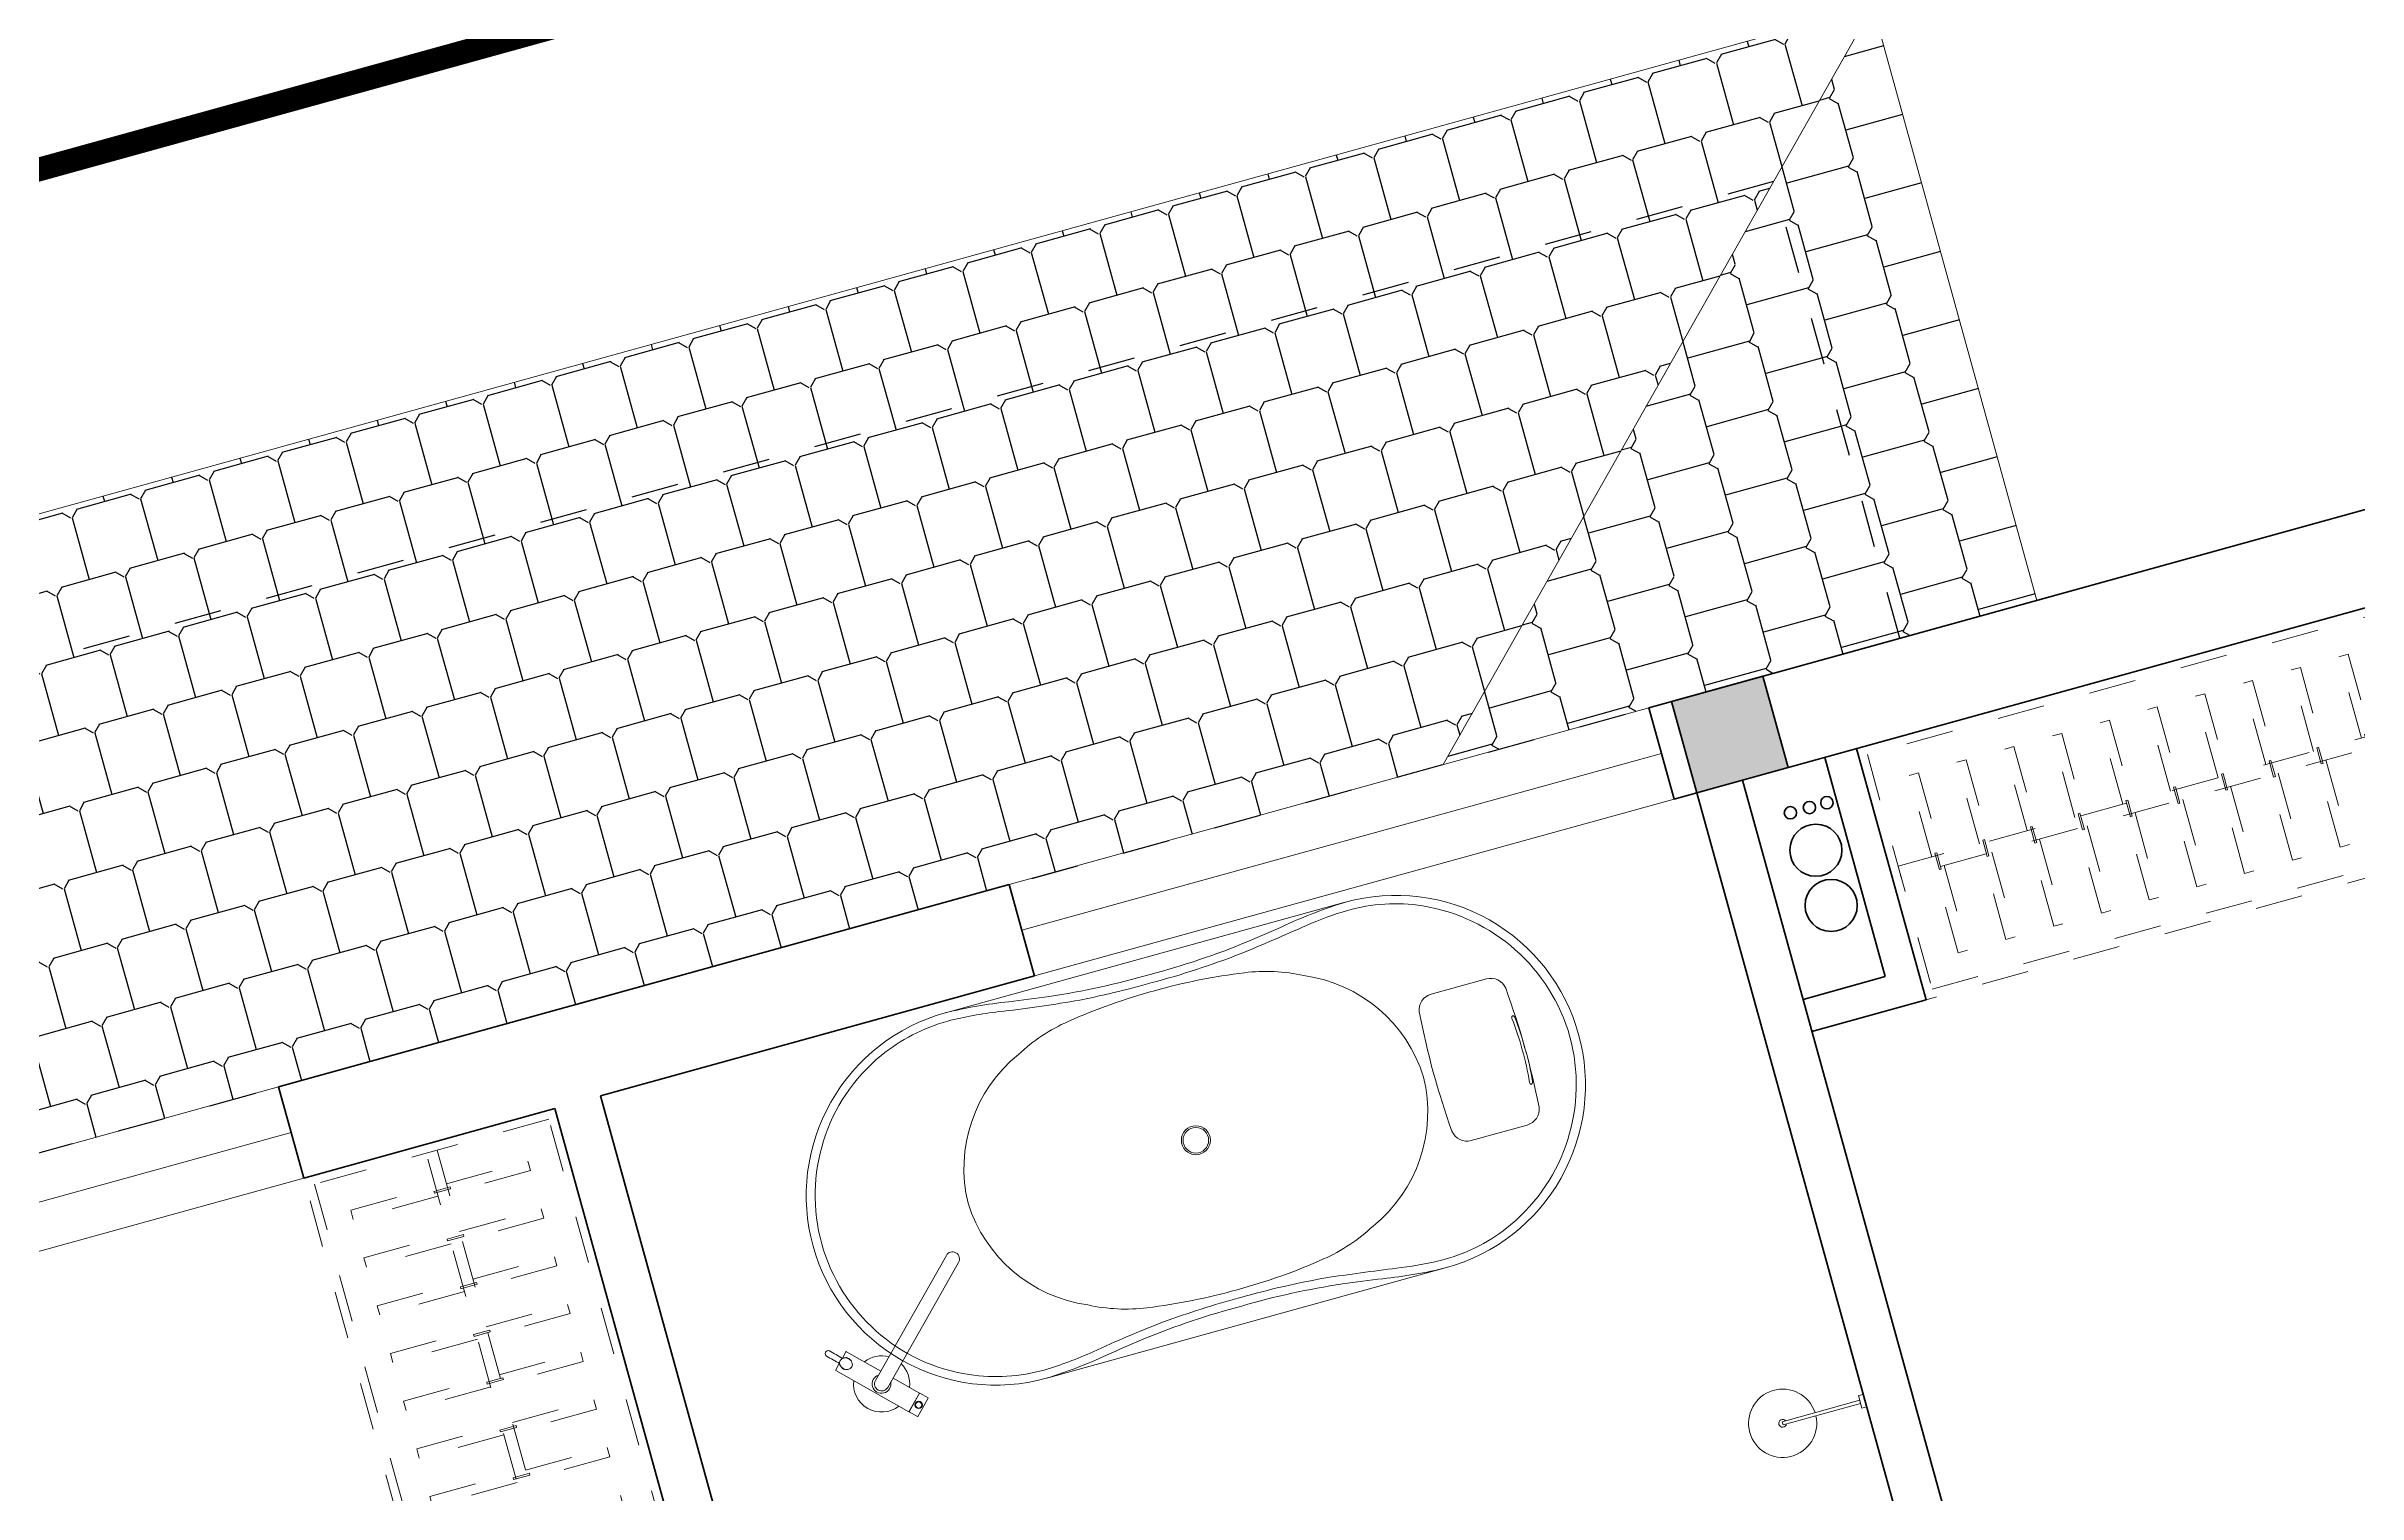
# Model space of a CAD drawing. Header units: metres. Extents: x 568332 to 569219, y 2065964 to 2066430.
# Drawn here: x 568554.31 to 568559.188, y 2066341.79 to 2066344.844 of the extents above; entities that cross this region are included whole.
import ezdxf

# ---------------------------------------------------------------- set-up
doc = ezdxf.new("R2010")
doc.units = ezdxf.units.M
for name, pattern in [('CENTER', [2, 1.25, -0.25, 0.25, -0.25]), ('HIDDEN', [0.375, 0.25, -0.125]), ('X-5M-G-MB PHONGNGU$0$HIDDEN2', [0.1875, 0.125, -0.0625])]:
    doc.linetypes.add(name, pattern=pattern)
doc.layers.get('0').update_dxf_attribs({"linetype": 'CONTINUOUS'})
doc.layers.get('DEFPOINTS').update_dxf_attribs({"linetype": 'CONTINUOUS'})
for name, color, linetype, lineweight in [('-CENTER', 143, 'CENTER', 13), ('-CONCRETE', 1, 'CONTINUOUS', 35), ('-DOOR', 137, 'CONTINUOUS', 9), ('-FURNITURE', 46, 'CONTINUOUS', 9), ('-LINE1', 7, 'CONTINUOUS', 18), ('-WALL', 4, 'CONTINUOUS', 35)]:
    doc.layers.add(name, color=color, linetype=linetype, lineweight=lineweight)
doc.layers.add('-RANH GIOI LO DAT', color=12, linetype='CONTINUOUS')
doc.layers.add('13. NET HATCH', color=252, linetype='CONTINUOUS')

# ---------------------------------------------------------------- blocks, each defined once
blk = doc.blocks.new('*U243')
at = {"linetype": 'X-5M-G-MB PHONGNGU$0$HIDDEN2'}
for points in [[(0, 600.0000000004657), (0, 0), (1770.284615649283, -6.119996167311137e-10), (1770.284615649283, 599.9999999998537)], [(1750.284615649283, 579.9996613717803), (1750.284615649283, 19.99966137178044), (20, 20.00000000046566), (20, 580.0000000004657)], [(1750.284615649283, 286.6991212948625), (1750.284615649283, 313.0991212947693), (20, 313.0991212953813), (19.99999859370291, 286.6991212952417)], [(113.7817614636733, 319.1750910408318), (109.4317788550979, 319.1750910408318), (109.4317788550979, 280.441767644881), (113.7817614636733, 280.441767644881)], [(227.7817614636733, 319.1750910407849), (223.4317788550979, 319.1750910407849), (223.4317788550979, 280.4417676448341), (227.7817614636733, 280.4417676448341)], [(341.7817614636733, 319.175091040738), (337.4317788550979, 319.175091040738), (337.4317788550979, 280.4417676447872), (341.7817614636733, 280.4417676447872)], [(455.7817614636733, 319.1750910406911), (451.4317788550979, 319.1750910406911), (451.4317788550979, 280.4417676447403), (455.7817614636733, 280.4417676447403)], [(569.7817614636733, 319.1750910406442), (565.431778855098, 319.1750910406442), (565.431778855098, 280.4417676446934), (569.7817614636733, 280.4417676446934)], [(683.7817614636732, 319.1750910405973), (679.4317788550978, 319.1750910405973), (679.4317788550978, 280.4417676446465), (683.7817614636732, 280.4417676446465)], [(797.7817614636732, 319.1750910405504), (793.4317788550978, 319.1750910405504), (793.4317788550978, 280.4417676445996), (797.7817614636732, 280.4417676445996)], [(911.7817614636732, 319.1750910405035), (907.4317788550978, 319.1750910405035), (907.4317788550978, 280.4417676445527), (911.7817614636732, 280.4417676445527)], [(1025.781761463673, 319.1750910404566), (1021.431778855098, 319.1750910404566), (1021.431778855098, 280.4417676445057), (1025.781761463673, 280.4417676445057)], [(1139.781761463673, 319.1750910404097), (1135.431778855098, 319.1750910404097), (1135.431778855098, 280.4417676444588), (1139.781761463673, 280.4417676444588)], [(1253.781761463673, 319.1750910403628), (1249.431778855098, 319.1750910403628), (1249.431778855098, 280.4417676444119), (1253.781761463673, 280.4417676444119)], [(1367.781761463673, 319.1750910403159), (1363.431778855098, 319.1750910403159), (1363.431778855098, 280.441767644365), (1367.781761463673, 280.441767644365)], [(1481.781761463673, 319.175091040269), (1477.431778855098, 319.175091040269), (1477.431778855098, 280.4417676443181), (1481.781761463673, 280.4417676443181)], [(1595.781761463673, 319.175091040222), (1591.431778855098, 319.175091040222), (1591.431778855098, 280.4417676442712), (1595.781761463673, 280.4417676442712)], [(1709.781761463673, 319.1750910401751), (1705.431778855098, 319.1750910401751), (1705.431778855098, 280.4417676442243), (1709.781761463673, 280.4417676442243)]]:
    blk.add_lwpolyline(points, close=True, dxfattribs=at)
for points in [[(122.2409142897814, 313.1103512093413), (122.2409142897814, 515.2497102723445), (100.1765458012815, 515.2497102723445), (100.1765458012815, 313.1103512093413)], [(236.2409142897814, 313.1103512092944), (236.2409142897814, 515.2497102722975), (214.1765458012815, 515.2497102722975), (214.1765458012815, 313.1103512092944)], [(350.2409142897814, 313.1103512092475), (350.2409142897814, 515.2497102722507), (328.1765458012815, 515.2497102722507), (328.1765458012815, 313.1103512092475)], [(464.2409142897813, 313.1103512092006), (464.2409142897813, 515.2497102722037), (442.1765458012814, 515.2497102722037), (442.1765458012814, 313.1103512092006)], [(578.2409142897814, 313.1103512091537), (578.2409142897814, 515.2497102721569), (556.1765458012815, 515.2497102721569), (556.1765458012815, 313.1103512091537)], [(692.2409142897812, 313.1103512091068), (692.2409142897812, 515.24971027211), (670.1765458012813, 515.24971027211), (670.1765458012813, 313.1103512091068)], [(806.2409142897812, 313.1103512090599), (806.2409142897812, 515.249710272063), (784.1765458012813, 515.249710272063), (784.1765458012813, 313.1103512090599)], [(920.2409142897812, 313.110351209013), (920.2409142897812, 515.2497102720162), (898.1765458012813, 515.2497102720162), (898.1765458012813, 313.110351209013)], [(1034.240914289781, 313.1103512089661), (1034.240914289781, 515.2497102719692), (1012.176545801281, 515.2497102719692), (1012.176545801281, 313.1103512089661)], [(1148.240914289781, 313.1103512089192), (1148.240914289781, 515.2497102719224), (1126.176545801281, 515.2497102719224), (1126.176545801281, 313.1103512089192)], [(1262.240914289781, 313.1103512088723), (1262.240914289781, 515.2497102718754), (1240.176545801281, 515.2497102718754), (1240.176545801281, 313.1103512088723)], [(1376.240914289781, 313.1103512088254), (1376.240914289781, 515.2497102718285), (1354.176545801281, 515.2497102718285), (1354.176545801281, 313.1103512088254)], [(1490.240914289781, 313.1103512087785), (1490.240914289781, 515.2497102717816), (1468.176545801281, 515.2497102717816), (1468.176545801281, 313.1103512087785)], [(1604.240914289781, 313.1103512087315), (1604.240914289781, 515.2497102717347), (1582.176545801281, 515.2497102717347), (1582.176545801281, 313.1103512087315)], [(1718.240914289781, 313.1103512086846), (1718.240914289781, 515.2497102716878), (1696.176545801281, 515.2497102716878), (1696.176545801281, 313.1103512086846)], [(100.1765458012815, 286.7103512094345), (100.1765458012815, 92.0852110228024), (122.2409142897814, 92.0852110228024), (122.2409142897814, 286.7103512094345)], [(214.1765458012815, 286.7103512093876), (214.1765458012815, 92.08521102275549), (236.2409142897814, 92.08521102275549), (236.2409142897814, 286.7103512093876)], [(328.1765458012815, 286.7103512093407), (328.1765458012815, 92.08521102270858), (350.2409142897814, 92.08521102270858), (350.2409142897814, 286.7103512093407)], [(442.1765458012814, 286.7103512092938), (442.1765458012814, 92.08521102266168), (464.2409142897813, 92.08521102266168), (464.2409142897813, 286.7103512092938)], [(556.1765458012815, 286.7103512092469), (556.1765458012815, 92.08521102261477), (578.2409142897814, 92.08521102261477), (578.2409142897814, 286.7103512092469)], [(670.1765458012813, 286.7103512092), (670.1765458012813, 92.08521102256786), (692.2409142897812, 92.08521102256786), (692.2409142897812, 286.7103512092)], [(784.1765458012813, 286.7103512091531), (784.1765458012813, 92.08521102252095), (806.2409142897812, 92.08521102252095), (806.2409142897812, 286.7103512091531)], [(898.1765458012813, 286.7103512091062), (898.1765458012813, 92.08521102247404), (920.2409142897812, 92.08521102247404), (920.2409142897812, 286.7103512091062)], [(1012.176545801281, 286.7103512090592), (1012.176545801281, 92.08521102242715), (1034.240914289781, 92.08521102242715), (1034.240914289781, 286.7103512090592)], [(1126.176545801281, 286.7103512090123), (1126.176545801281, 92.08521102238024), (1148.240914289781, 92.08521102238024), (1148.240914289781, 286.7103512090123)], [(1240.176545801281, 286.7103512089654), (1240.176545801281, 92.08521102233333), (1262.240914289781, 92.08521102233333), (1262.240914289781, 286.7103512089654)], [(1354.176545801281, 286.7103512089186), (1354.176545801281, 92.08521102228642), (1376.240914289781, 92.08521102228642), (1376.240914289781, 286.7103512089186)], [(1468.176545801281, 286.7103512088717), (1468.176545801281, 92.0852110222395), (1490.240914289781, 92.0852110222395), (1490.240914289781, 286.7103512088717)], [(1582.176545801281, 286.7103512088247), (1582.176545801281, 92.0852110221926), (1604.240914289781, 92.0852110221926), (1604.240914289781, 286.7103512088247)], [(1696.176545801281, 286.7103512087778), (1696.176545801281, 92.0852110221457), (1718.240914289781, 92.0852110221457), (1718.240914289781, 286.7103512087778)]]:
    blk.add_lwpolyline(points, dxfattribs=at)
blk = doc.blocks.new('A$C5C575821')
at = {"layer": '-CONCRETE'}
h = blk.add_hatch(color=256, dxfattribs=at)
h.dxf.hatch_style = 1
h.paths.add_polyline_path([(-0.00237559899687767, 200.0000000000146), (-0.00237559899687767, 1.455191522836685e-11), (199.9976244010031, 1.455191522836685e-11), (199.9976244010031, 200.0000000000146)])
blk.add_lwpolyline([(-0.00237559899687767, 1.455191522836685e-11), (199.9976244010031, 1.455191522836685e-11), (199.9976244010031, 200.0000000000146), (-0.00237559899687767, 200.0000000000146)], close=True, dxfattribs=at)
blk = doc.blocks.new('A$C4D045CFB')
at = {"layer": '13. NET HATCH'}
h = blk.add_hatch(dxfattribs=at)
h.set_pattern_fill('MAIGO-12', color=256, scale=300, angle=270)
h.set_pattern_definition([(270, (-1.653273178848927e-14, -90), (150, -75.00000000000003), [120, -30, 120, -30]), (0, (14.99999999999999, -75), (150, 74.99999999999996), [135, -165]), (315, (-1.102182119232618e-14, -60), (150.0000000028537, -75.0000000014269), [21.213203436, -403.0508652]), (45, (-1.653273178848927e-14, -90), (150.0000000028537, 75.00000000142683), [21.213203436, -403.0508652])])
h.paths.add_polyline_path([(-0.0008800443320069462, 6100.494044825784), (1299.999119955668, 4500.000660992693), (1299.999119955668, 1300.000660992693), (-0.0008800443320069462, 0.000660992693156004)])
h = blk.add_hatch(dxfattribs=at)
h.set_pattern_fill('MAIGO-12', color=256, scale=300)
h.set_pattern_definition([(0, (90, 0), (75, 150), [120, -30, 120, -30]), (90, (75, 15), (-74.99999999999999, 150), [135, -165]), (45, (60, 0), (75.00000000142687, 150.0000000028537), [21.213203436, -403.0508652]), (135, (90, 0), (-75.00000000142686, 150.0000000028537), [21.213203436, -403.0508652])])
h.paths.add_polyline_path([(1299.999119955668, 1300.000660992693), (1299.999119955668, 0.000660992693156004), (-0.0008800443320069462, 0.000660992693156004)])
at = {"layer": '-LINE1'}
for p, q in [((-0.0008800443320069462, 0.000660992693156004), (-0.0008800443320069462, 6100.494044825784)), ((-0.0008800443320069462, 0.000660992693156004), (1299.999119955668, 1300.000660992693)), ((1299.999119955668, 0.000660992693156004), (-0.0008800443320069462, 0.000660992693156004))]:
    blk.add_line(p, q, dxfattribs=at)
at = {"layer": 'DEFPOINTS', "linetype": 'HIDDEN', "ltscale": 5}
blk.add_lwpolyline([(1299.999119955668, 300.0006609926932), (299.999119955668, 300.0006609926932), (299.999119955668, 5800.494044825784), (1299.999119955668, 5800.494044825784)], close=True, dxfattribs=at)
blk = doc.blocks.new('shower')
for points in [[(180919.3447017173, -32316.45425928477), (180912.3337561736, -32316.45425928477), (180912.3337561736, -32146.62790954509), (180919.3447017173, -32146.62790954509)], [(180929.3839969719, -32326.62790954066), (180902.2944609144, -32326.62790954066), (180902.2944609144, -32316.45425928477), (180929.3839969719, -32316.45425928477)]]:
    blk.add_lwpolyline(points, close=True)
for radius, start, end in [(72, 272.7906698559544, 267.2093301440456), (8.346062492523743, 294.8355446212717, 245.1644553787283)]:
    blk.add_arc((180915.8392289462, -32146.62790954416), radius, start, end)
blk = doc.blocks.new('A$C52EE6B0C')
for p, q in [((-17.20769670707523, 15.73427220259327), (17.21740616677562, 15.73427220259327)), ((-17.20769664159161, -15.76179078378482), (17.25286010079435, -15.76177874789573))]:
    blk.add_line(p, q)
for radius in [1.2047244094, 1.0625984252]:
    blk.add_circle((0.004854760598391294, -0.01375929062487558), radius)
for centre, radius, start, end in [((-17.24314525874797, -0.01207868778146803), 15.74633857169191, 90.00004679933201, 180.0060212317107), ((-18.18116453613038, -21.56814891623799), 37.31420158923805, 80.32537186998005, 88.55949406869577), ((18.19087405753089, -21.56814891623799), 37.31420158923805, 91.44050593130423, 99.67462813001998), ((17.25285478011938, -0.01207868778146803), 15.74633857169191, 359.9939787682893, 89.999953200668), ((-17.21041953764507, 0.001682114729192108), 15.03342542002128, 114.0143397923319, 180.0588324882195), ((-17.25508472573711, 0.1019342582440004), 14.92367355756088, 89.89259614786677, 114.0143398310184), ((-17.85723445771146, -16.41196067107376), 31.44385665188106, 80.95530103647799, 88.85173392611411), ((3.492732717044419, 116.0118507486186), 102.6900642221361, 260.8064278436171, 264.356453546728), ((10.00461303815246, 158.7953360565007), 145.2428134353977, 261.321760178495, 262.6566174950622), ((-0.8758374273893423, 77.0744670072454), 62.80248494290996, 262.9722866301048, 270.8034968767962), ((-0.4392543211579323, 89.40770245710155), 75.83928513553873, 265.3361413481834, 270.3355216603239), ((0.8855469487607479, 77.0744670072454), 62.80248494290996, 269.1965031232039, 277.0277133698951), ((0.5786736126174219, 84.46415005414747), 70.89675459107134, 269.5362586194438, 275.7509718273354), ((-18.4352474148327, 226.8786012548953), 214.5500408366301, 276.9922117853802, 278.5967700074263), ((-9.994903516751947, 158.7953360565007), 145.2428134353977, 277.3433825049378, 278.678239821505), ((17.49661970126908, -11.01489087357186), 26.04177352760918, 90.57161639594337, 98.52623542419117), ((17.38028173809289, 0.6458196171442978), 14.38048270410287, 65.5240217261104, 90.57161639594337), ((17.03142645675689, -0.1205247127218172), 15.22249436628161, 0.4018525137937155, 65.5240217261104), ((-5.419667109847069, -2.205582012422383), 14.69270855791083, 98.51976196149644, 117.8512947361469), ((-0.2559751088847406, -36.67531980102649), 49.54707038386372, 89.69837733597764, 98.51976196149644), ((0.26568463028525, -36.67531980102649), 49.54707038386372, 81.48023803850357, 90.30162266402236), ((5.429376631247578, -2.205582012422383), 14.69270855791083, 62.14870526385309, 81.48023803850357), ((-7.450100970658241, -0.4025184732163325), 12.18724008712164, 113.3669392692271, 178.1720206420629), ((7.459810492087854, -0.4025184732163325), 12.18724008712164, 1.827979357937088, 66.63306073077288), ((28.29923964393674, 2.770475775178056), 0.2863587186237817, 160.8078893687392, 185.677575747249), ((1.032724158198107, 0.0596931052277796), 27.11457574387047, 359.8447870516113, 5.677575747249001), ((28.14528837171383, 2.82406351249665), 0.1233475539422422, 123.474108831765, 160.8078893687392), ((28.11764562025201, 2.865868186636362), 0.07323016681635565, 85.79124561711077, 123.474108831765), ((28.11499697584077, 2.829875804425683), 0.1093198730242431, 39.09426345110634, 85.79124561711077), ((27.9923979784362, 2.718469867249951), 0.2748749163090767, 4.941295606222266, 41.00239497281166), ((1.841417531803017, 0.05082119413418695), 26.56153366930607, 359.8606935406443, 5.815426488843808), ((-17.24314525874797, -0.01544044824549928), 15.74633857169191, 179.9939787682893, 269.999953200668), ((-17.21041951692314, -0.02920073014684021), 15.03342545060523, 179.9411309193374, 245.9856601689816), ((-7.450100970658241, 0.3749993371893652), 12.18724008712164, 181.8279793579371, 246.6330607307729), ((7.459810492087854, 0.3749993371893652), 12.18724008712164, 293.3669392692271, 358.1720206420629), ((17.25285478011938, -0.01544044824549928), 15.74633857169191, 270.000046799332, 0.006021231710728335), ((17.0314264257031, 0.09300610912032425), 15.22249441194929, 294.4759783475301, 359.5981396082714), ((1.032724158198107, -0.08721224125474691), 27.11457574387047, 354.322424252751, 0.1552129483886985), ((1.841417531803017, -0.07834033016115427), 26.56153366930607, 354.1845735111562, 0.1393064593556944), ((28.29923964393674, -2.797994911205024), 0.2863587186237817, 174.322424252751, 199.1921106312608), ((28.14528837171383, -2.851582648523618), 0.1233475539422422, 199.1921106312608, 236.525891168235), ((28.11764562025201, -2.89338732266333), 0.07323016681635565, 236.525891168235, 274.2087543828892), ((28.11499697584077, -2.85739494045265), 0.1093198730242431, 274.2087543828892, 320.9057365488936), ((27.9923979784362, -2.745989003276918), 0.2748749163090767, 318.9976050271883, 355.0587043937777), ((-5.419667109847069, 2.178062876395416), 14.69270855791083, 242.1487052638531, 261.4802380385036), ((5.429376631247578, 2.178062876395416), 14.69270855791083, 278.5197619614964, 297.8512947361469), ((-0.2559751088847406, 36.64780066499952), 49.54707038386372, 261.4802380385036, 270.3016226640223), ((0.26568463028525, 36.64780066499952), 49.54707038386372, 269.6983773359776, 278.5197619614964), ((-17.25508472573711, -0.1294528978760354), 14.92367355756088, 245.9856601689816, 270.1074038521332), ((-18.18116453613038, 21.54062978021102), 37.31420158923805, 271.4405059313042, 279.6746281300199), ((-17.85723445771146, 16.38444203144172), 31.44385665188106, 271.1482660738859, 279.044698963522), ((3.492732717044419, -116.0393693881924), 102.6900642221361, 95.64354645327202, 99.19357215638293), ((10.00461303815246, -158.8228551925276), 145.2428134353977, 97.3433825049378, 98.67823982150497), ((-0.8758374273893423, -77.10198614327237), 62.80248494290996, 89.19650312320385, 97.02771336989514), ((-0.4392543211579323, -89.43522109673359), 75.83928513553873, 89.66447833967614, 94.66385865181664), ((0.5786736126174219, -84.4916686937795), 70.89675459107134, 84.24902817266455, 90.4637413805562), ((0.8855469487607479, -77.10198614327237), 62.80248494290996, 82.97228663010486, 90.80349687679617), ((-18.4352474148327, -226.9061198945274), 214.5500408366301, 81.40322999257371, 83.00778821461982), ((-9.994903516751947, -158.8228551925276), 145.2428134353977, 81.32176017849503, 82.65661749506219), ((18.19087405753089, 21.54062978021102), 37.31420158923805, 260.32537186998, 268.5594940686958), ((17.49661970126908, 10.98737223393982), 26.04177352760918, 261.4737645758088, 269.4283836040566), ((17.38028173809289, -0.6733382567763329), 14.38048270410287, 269.4283836040566, 294.4759782738896)]:
    blk.add_arc(centre, radius, start, end)
at = {"layer": 'DEFPOINTS'}
for tag, p in [('MODELNUMBER', (0, 0)), ('TRADENAME', (0, -0.001666666648816317)), ('PRODUCT', (0, -0.003333333355840296)), ('MATERIAL', (0, -0.005000000004656613))]:
    blk.add_attdef(tag, p, '', height=0.001, dxfattribs=at)
blk = doc.blocks.new('A$C4D835AF5')
at = {"layer": '-FURNITURE', "ltscale": 8}
for p, q in [((-3.937007874133997, 0.3346456687140744), (-3.937007874133997, 0.8661417323164642)), ((-3.856363968050573, 0.3149606298829895), (-3.917322834720835, 0.3149606298829895)), ((3.14960629917914, 0.905511811026372), (-3.897637795307674, 0.905511811026372)), ((-3.549881889834069, 0.4615121080132667), (-3.549881889834069, 0.4918150943994988)), ((-3.339881889871322, 0.4918150943994988), (-3.339881889871322, 0.4615121080132667)), ((-0.5905511811724864, 0), (-0.5905511811724864, -12.08661417319672)), ((0.5905511810560711, 0), (0.5905511810560711, -12.08661417319672)), ((3.14960629917914, -0.9055118109972682), (3.14960629917914, 0.905511811026372)), ((3.169291338417679, 0.8956692913197912), (3.14960629917914, 0.8956692913197912)), ((3.169291338417679, -0.8956692912906874), (3.169291338417679, 0.8956692913197912)), ((3.188976377830841, 0.905511811026372), (3.976377952611074, 0.905511811026372)), ((3.996062992024235, -0.8858222072885837), (3.996062992024235, 0.8858183881966397)), ((-3.937007874133997, -0.8661417323164642), (-3.937007874133997, -0.3346456698782276)), ((-3.859123134170659, -0.3149606298829895), (-3.917322834720835, -0.3149606298829895)), ((-0.5905511811724864, -0.9055118109972682), (-3.897637795307674, -0.9055118109972682)), ((-3.702086295757908, -0.4482994973659515), (-3.703305563307367, -0.4183928251150064)), ((-3.626116961007938, -0.4552132484968752), (-3.624325704469811, -0.4472871391335502)), ((-3.592593900160864, -0.4693618138844613), (-3.593808271281887, -0.4553162374941166)), ((-3.516390349017456, -0.4728221969853621), (-3.515662283170968, -0.4687519224826247)), ((-3.483023508393671, -0.4913916403020266), (-3.485677747870795, -0.4713251190551091)), ((-3.406740271369927, -0.4913916403020266), (-3.404085924616084, -0.4713243082514964)), ((-3.373373430629726, -0.4728221969853621), (-3.374101741297636, -0.4687505542242434)), ((-3.297169879544526, -0.4693618138844613), (-3.295955249399412, -0.4553132418950554)), ((-3.263646818697453, -0.4552132484968752), (-3.265438825008459, -0.4472838216461241)), ((-3.187677483947482, -0.4482994973659515), (-3.186458005278837, -0.4183876432944089)), ((3.14960629917914, -0.9055118109972682), (0.5905511810560711, -0.9055118109972682)), ((3.169291338417679, -0.8956692912906874), (3.14960629917914, -0.8956692912906874)), ((3.188976377830841, -0.9055118109972682), (3.976377952611074, -0.9055118109972682))]:
    blk.add_line(p, q, dxfattribs=at)
for radius in [0.3110236219999999, 0.264425112]:
    blk.add_circle((3.582677165279165, 0), radius, dxfattribs=at)
for centre, radius, start, end in [((-5.820766091346741e-11, 0), 2.3622047244, 22.54031043733562, 157.4596895626644), ((-5.172746209602337, -0.009833991935011), 0.2398274364867001, 175.3988683949836, 267.683684738816), ((-5.162281866127159, 0.001097322150599211), 0.2496571373087167, 92.26055198415715, 178.0931381794738), ((-5.411562051915098, -2528.914153773454), 2529.164725280366, 89.9660810117202, 89.99457585702427), ((-3.897637795307674, 0.8661417323164642), 0.03937007869999999, 90, 180), ((-3.917322834720835, 0.334645669296151), 0.0196850394, 180, 270), ((-3.444696608930826, -0.1800324727082625), 0.6800319107999998, 90.0155575041171, 98.89806549202986), ((-3.445067178807221, -0.1800325420044828), 0.6800319804999999, 81.10193476241767, 89.98433540355451), ((-5.820766091346741e-11, 0), 0.7874015747999998, 318.5903779145428, 221.4096220854572), ((-5.820766091346741e-11, 0), 0.5905511810999999, 0, 180), ((3.188976377830841, 0.8858267717296258), 0.0196850394, 90, 180), ((3.976377952611074, 0.8858267717296258), 0.0196850394, 0, 90), ((-4.563514047302306, 275.4393603570643), 275.6895205756396, 269.8713704548476, 270.134413801293), ((-3.917322834720835, -0.334645669296151), 0.0196850394, 90, 180), ((-3.897637795307674, -0.8661417323164642), 0.03937007869999999, 180, 270), ((-3.69050836347742, -0.4472920451080427), 0.01162168131717254, 184.9730588167124, 258.0340652050838), ((-3.646140178490896, -0.2514027326542418), 0.2124717066311285, 257.2815863172942, 272.5837431166033), ((-3.637047897733282, -0.4523756541602779), 0.01129324217511807, 272.4656825237923, 345.4476281752974), ((-3.581550852512009, -0.4681202150823083), 0.01111262650185997, 186.4149760746678, 247.4426638316044), ((-3.544597993255593, -0.2922010583861265), 0.190689105969796, 257.5175194414243, 274.7853332085882), ((-3.528885980602354, -0.4692233995883726), 0.01300354377461912, 270.8627506118385, 343.9333648868276), ((-3.471052158158273, -0.4887641616223846), 0.01225629918881619, 192.3790292665462, 260.142289403178), ((-3.445049900154117, -0.295684714539675), 0.2070703525339242, 262.2005895473907, 277.9341143868692), ((-3.417906698421575, -0.4895470514893532), 0.01131775609399448, 277.3077516790804, 350.6199838641652), ((-3.361692738719285, -0.4698820120247547), 0.01204505090893129, 194.128595859641, 259.0416995531207), ((-3.342932183295488, -0.2742454641556833), 0.2085271705549764, 264.2062775251951, 279.0284077801071), ((-3.310024282021914, -0.4671465401770547), 0.01304389132053663, 269.1875638990808, 350.2219325995679), ((-3.252893783501349, -0.4524938771792222), 0.01109156189044463, 194.1921654394817, 261.8514003855582), ((-3.243402015476022, -0.2392133744724561), 0.2245328352159587, 267.1755962354845, 281.6727780298017), ((-3.20032295252895, -0.4465554517519195), 0.01276517026006314, 280.6032237323427, 352.1473828500294), ((-5.820766091346741e-11, 0), 2.3622047244, 202.5403104373356, 255.4906014981622), ((-5.820766091346741e-11, 0), 2.3622047244, 284.5092583305358, 337.4596895626644), ((3.188976377830841, -0.8858267716132104), 0.0196850394, 180, 270), ((3.976377952611074, -0.8858267716132104), 0.0196850394, 270, 0), ((-5.820766091346741e-11, -12.08661417319672), 0.5905511810999999, 180, 0)]:
    blk.add_arc(centre, radius, start, end, dxfattribs=at)
blk.add_ellipse((-3.444881830888335, -0.001299991592532024), major_axis=(0.5549964930499999, 1.979270000163069e-05), ratio=0.8491940411667758, dxfattribs=at)
for tag, p in [('TRADENAME', (-0.004336408572271466, 0.006709126027999446)), ('MODELNUMBER', (-0.004336408572271466, 0.008375792705919594)), ('PRODUCT', (-0.004336408572271466, 0.005042459379183128)), ('MATERIAL', (-0.004336408572271466, 0.003375792701262981))]:
    blk.add_attdef(tag, p, '', height=0.0009999999999999998, dxfattribs=at)
blk = doc.blocks.new('A$C513779E1')
at = {"layer": '-FURNITURE', "ltscale": 5}
for p, q in [((-155.6625374760479, -560.0783866103739), (-155.7294287066907, -682.401587806642)), ((164.3432983346283, -560.8332392722368), (164.2771489713341, -681.6467351429164))]:
    blk.add_line(p, q, dxfattribs=at)
for centre, radius, start, end in [((-121.4878484364599, -559.7927261032164), 34.19417278572232, 97.79750243116446, 180.4786434526798), ((-0.6689657662063837, -2204.394539417699), 1683.161974464355, 85.38531070575098, 94.27462811813768), ((130.1318487897515, -560.5699191978201), 34.19417278572232, 359.5587913522712, 82.23993242050727), ((-121.5204483158886, -682.7208517771214), 34.19417278572232, 179.4650466896637, 262.1461876813734), ((130.1000457536429, -681.8764492999762), 34.19417278572232, 277.7037576779385, 0.3848987823128964), ((-1.108293259516358, 961.925919180736), 1683.174451148718, 265.7381508572186, 274.6274353095529)]:
    blk.add_arc(centre, radius, start, end, dxfattribs=at)
at = {"layer": '-FURNITURE', "ltscale": 8}
ref = blk.add_blockref('A$C4D835AF5', (-319.1728307064623, 776.0634860619903), dxfattribs=dict(at, xscale=-25.08682081009749, yscale=25.08682081009749, zscale=25.08682081009749, rotation=45))
ref.add_attrib('MODELNUMBER', 'K-T97328-4', (-319.2622246555984, 776.3067276431248), dxfattribs={"layer": 'DEFPOINTS', "height": 0.02508682081009749, "rotation": 224.9999999436282})
ref.add_attrib('TRADENAME', 'PURIST', (-319.232659548521, 776.2771625341848), dxfattribs={"layer": 'DEFPOINTS', "height": 0.02508682081009749, "rotation": 224.9999999436282})
ref.add_attrib('PRODUCT', 'BATH FILLER', (-319.2030944600701, 776.2475974475965), dxfattribs={"layer": 'DEFPOINTS', "height": 0.02508682081009749, "rotation": 224.9999999436282})
ref.add_attrib('MATERIAL', 'PREMIUM MATERIALS', (-319.1735293529928, 776.2180323405191), dxfattribs={"layer": 'DEFPOINTS', "height": 0.02508682081009749, "rotation": 224.9999999436282})
at = {"layer": '-FURNITURE', "xscale": 25.39829667096628, "yscale": 25.39829667096628, "zscale": 25.39829667096628, "rotation": 270}
blk.add_blockref('A$C52EE6B0C', (0, 0), dxfattribs=at).add_auto_attribs({'MODELNUMBER': 'K-1800', 'TRADENAME': 'ABRAZO', 'PRODUCT': 'BATH', 'MATERIAL': 'LITHOCAST'})
blk = doc.blocks.new('*U233')
at = {"linetype": 'X-5M-G-MB PHONGNGU$0$HIDDEN2'}
for points in [[(0, 600.0000000004657), (0, 0), (1254.545454447709, -3.99789616801902e-10), (1254.545454447709, 600.0000000000658)], [(1234.545454447709, 579.9996613719925), (1234.545454447709, 19.99966137199266), (20, 20.00000000046566), (20, 580.0000000004657)], [(1234.545454447709, 286.6991212950747), (1234.545454447709, 313.0991212949815), (20, 313.0991212953813), (19.99999859370291, 286.6991212952417)], [(113.7817614636733, 319.1750910408318), (109.4317788550979, 319.1750910408318), (109.4317788550979, 280.441767644881), (113.7817614636733, 280.441767644881)], [(227.7817614636733, 319.1750910407849), (223.4317788550979, 319.1750910407849), (223.4317788550979, 280.4417676448341), (227.7817614636733, 280.4417676448341)], [(341.7817614636733, 319.175091040738), (337.4317788550979, 319.175091040738), (337.4317788550979, 280.4417676447872), (341.7817614636733, 280.4417676447872)], [(455.7817614636733, 319.1750910406911), (451.4317788550979, 319.1750910406911), (451.4317788550979, 280.4417676447403), (455.7817614636733, 280.4417676447403)], [(569.7817614636733, 319.1750910406442), (565.431778855098, 319.1750910406442), (565.431778855098, 280.4417676446934), (569.7817614636733, 280.4417676446934)], [(683.7817614636733, 319.1750910405973), (679.431778855098, 319.1750910405973), (679.431778855098, 280.4417676446465), (683.7817614636733, 280.4417676446465)], [(797.7817614636733, 319.1750910405504), (793.431778855098, 319.1750910405504), (793.431778855098, 280.4417676445996), (797.7817614636733, 280.4417676445996)], [(911.7817614636733, 319.1750910405035), (907.431778855098, 319.1750910405035), (907.431778855098, 280.4417676445527), (911.7817614636733, 280.4417676445527)], [(1025.781761463673, 319.1750910404566), (1021.431778855098, 319.1750910404566), (1021.431778855098, 280.4417676445057), (1025.781761463673, 280.4417676445057)], [(1139.781761463673, 319.1750910404097), (1135.431778855098, 319.1750910404097), (1135.431778855098, 280.4417676444588), (1139.781761463673, 280.4417676444588)]]:
    blk.add_lwpolyline(points, close=True, dxfattribs=at)
for points in [[(122.2409142897814, 313.1103512093413), (122.2409142897814, 515.2497102723445), (100.1765458012815, 515.2497102723445), (100.1765458012815, 313.1103512093413)], [(236.2409142897814, 313.1103512092944), (236.2409142897814, 515.2497102722975), (214.1765458012815, 515.2497102722975), (214.1765458012815, 313.1103512092944)], [(350.2409142897814, 313.1103512092475), (350.2409142897814, 515.2497102722507), (328.1765458012815, 515.2497102722507), (328.1765458012815, 313.1103512092475)], [(464.2409142897814, 313.1103512092006), (464.2409142897814, 515.2497102722037), (442.1765458012815, 515.2497102722037), (442.1765458012815, 313.1103512092006)], [(578.2409142897814, 313.1103512091537), (578.2409142897814, 515.2497102721569), (556.1765458012815, 515.2497102721569), (556.1765458012815, 313.1103512091537)], [(692.2409142897814, 313.1103512091068), (692.2409142897814, 515.24971027211), (670.1765458012815, 515.24971027211), (670.1765458012815, 313.1103512091068)], [(806.2409142897814, 313.1103512090599), (806.2409142897814, 515.249710272063), (784.1765458012815, 515.249710272063), (784.1765458012815, 313.1103512090599)], [(920.2409142897814, 313.110351209013), (920.2409142897814, 515.2497102720162), (898.1765458012815, 515.2497102720162), (898.1765458012815, 313.110351209013)], [(1034.240914289781, 313.1103512089661), (1034.240914289781, 515.2497102719692), (1012.176545801281, 515.2497102719692), (1012.176545801281, 313.1103512089661)], [(1148.240914289781, 313.1103512089192), (1148.240914289781, 515.2497102719224), (1126.176545801281, 515.2497102719224), (1126.176545801281, 313.1103512089192)], [(100.1765458012815, 286.7103512094345), (100.1765458012815, 92.0852110228024), (122.2409142897814, 92.0852110228024), (122.2409142897814, 286.7103512094345)], [(214.1765458012815, 286.7103512093876), (214.1765458012815, 92.08521102275549), (236.2409142897814, 92.08521102275549), (236.2409142897814, 286.7103512093876)], [(328.1765458012815, 286.7103512093407), (328.1765458012815, 92.08521102270858), (350.2409142897814, 92.08521102270858), (350.2409142897814, 286.7103512093407)], [(442.1765458012815, 286.7103512092938), (442.1765458012815, 92.08521102266168), (464.2409142897814, 92.08521102266168), (464.2409142897814, 286.7103512092938)], [(556.1765458012815, 286.7103512092469), (556.1765458012815, 92.08521102261477), (578.2409142897814, 92.08521102261477), (578.2409142897814, 286.7103512092469)], [(670.1765458012815, 286.7103512092), (670.1765458012815, 92.08521102256786), (692.2409142897814, 92.08521102256786), (692.2409142897814, 286.7103512092)], [(784.1765458012815, 286.7103512091531), (784.1765458012815, 92.08521102252095), (806.2409142897814, 92.08521102252095), (806.2409142897814, 286.7103512091531)], [(898.1765458012815, 286.7103512091062), (898.1765458012815, 92.08521102247404), (920.2409142897814, 92.08521102247404), (920.2409142897814, 286.7103512091062)], [(1012.176545801281, 286.7103512090592), (1012.176545801281, 92.08521102242715), (1034.240914289781, 92.08521102242715), (1034.240914289781, 286.7103512090592)], [(1126.176545801281, 286.7103512090123), (1126.176545801281, 92.08521102238024), (1148.240914289781, 92.08521102238024), (1148.240914289781, 286.7103512090123)]]:
    blk.add_lwpolyline(points, dxfattribs=at)
blk = doc.blocks.new('M29-T3')
at = {"layer": '-CONCRETE'}
for centre, radius in [((201679.8785133937, -830326.5641736281, 5.66516857499076e-09), 55), ((201800.720963599, -830326.5641736281, 5.66516857499076e-09), 55), ((201891.2177716967, -830295.7374156541, 5.66516857499076e-09), 13), ((201891.2177716967, -830337.4868336702, 5.66516857499076e-09), 13), ((201891.2177716967, -830375.7568206198, 5.66516857499076e-09), 13)]:
    blk.add_circle(centre, radius, dxfattribs=at)
at = {"layer": '-DOOR'}
for p, q in [((201984.5213416432, -828666.8941196351), (201984.5213416432, -830066.8941196351)), ((202184.5213416432, -828666.8941196351), (202184.5213416432, -830066.8941196351))]:
    blk.add_line(p, q, dxfattribs=at)
blk.add_lwpolyline([(202184.5213415963, -825666.7030488453), (201984.5213416107, -825666.7030488453), (201984.5213416107, -827066.7030488453), (202184.5213415963, -827066.7030488453)], close=True, dxfattribs=at)
for points in [[(202084.5213416035, -825666.7030488453), (202084.521341265, -827066.7030488453)], [(202084.4136411124, -828666.8941196351), (202084.4136411123, -830066.8941196351)]]:
    blk.add_lwpolyline(points, dxfattribs=at)
at = {"layer": '-RANH GIOI LO DAT', "linetype": 'HIDDEN', "ltscale": 10, "const_width": 50}
blk.add_lwpolyline([(195184.5213404885, -837692.8944693478), (204184.5213415355, -836996.3915769118), (204184.521341536, -816411.729508885), (195184.5213414673, -816411.7295088954)], close=True, dxfattribs=at)
at = {"layer": '-WALL', "linetype": 'Continuous', "ltscale": 10}
for p, q in [((201984.5213416107, -827066.7030488453), (201984.5213416317, -827616.7030488453)), ((201984.5213409233, -827066.7030488453), (202184.5213416067, -827066.7030488453)), ((202184.5213416067, -827066.7030488453), (202184.5213416418, -828666.8941196353)), ((201984.5213416263, -827716.7030488453), (201984.5213416334, -828666.8941196351)), ((201984.5213416531, -830066.8941196349), (201984.5213416601, -830116.7030488448)), ((202184.5213416597, -830066.8941196351), (202184.5213416912, -832089.4639465192)), ((201984.5213416615, -830216.7030488453), (201984.5213416879, -832089.4639465192))]:
    blk.add_line(p, q, dxfattribs=at)
at = {"layer": '-WALL'}
for p, q in [((198284.5213414844, -827616.7030488453), (201984.5213416317, -827616.7030488453)), ((198284.5213414848, -827716.7030488453), (201984.5213416263, -827716.7030488453)), ((202184.5213416433, -828666.8941196351), (201984.3059405817, -828666.8941196351)), ((202184.5213416433, -830066.8941196351), (201984.3059405814, -830066.8941196351)), ((199929.6560844386, -830116.703048845), (201984.5213416601, -830116.703048845)), ((199929.6560844386, -830216.7030488453), (201984.5213416615, -830216.7030488453)), ((201434.5213416609, -830466.703048842), (201434.5213416609, -830216.7030488416)), ((201504.5213416609, -830396.703048842), (201504.5213416609, -830216.7030488416)), ((201504.5213416609, -830396.703048842), (201984.521341665, -830396.7030488416)), ((201434.5213416609, -830466.703048842), (201984.5213416651, -830466.7030488416))]:
    blk.add_line(p, q, dxfattribs=at)
at = {"layer": '-FURNITURE', "extrusion": (0, 0, -1), "xscale": 0.916666666665974, "yscale": 0.916666666665974, "zscale": -0.916666666665974}
blk.add_blockref('*U233', (-201984.5213414437, -827616.7030488453), dxfattribs=at)
at = {"layer": '-FURNITURE', "xscale": -1, "rotation": 359.9893314882563}
blk.add_blockref('shower', (381575.8376817508, -797823.7623474873), dxfattribs=at)
at = {"layer": '-FURNITURE', "extrusion": (0, 0, -1), "xscale": 0.916666666665974, "yscale": 0.916666666665974, "zscale": -0.916666666665974, "rotation": 270}
blk.add_blockref('*U243', (-201984.5213416609, -830466.703048842), dxfattribs=at)
at = {"layer": '-WALL', "xscale": -1}
for name, p in [('A$C4D045CFB', (203484.5204616651, -830916.7037097623)), ('A$C5C575821', (202184.5189659477, -830316.7030487696))]:
    blk.add_blockref(name, p, dxfattribs=at)
blk.add_blockref('A$C513779E1', (201560.0324117342, -828902.3527043557))
blk = doc.blocks.new('M30-T3')
at = {"layer": '-RANH GIOI LO DAT', "linetype": 'HIDDEN', "ltscale": 10, "const_width": 50}
blk.add_lwpolyline([(204199.4457056917, -903241.9539944378), (204199.4457064277, -883353.7948189313), (195199.4457063907, -883353.7948185992), (195199.4457063907, -903938.4568865309)], close=True, dxfattribs=at)

msp = doc.modelspace()

# ---------------------------------------------------------------- block references
at = {"layer": '-CENTER', "xscale": 0.001, "yscale": 0.001, "zscale": 0.001, "rotation": 105.4590240790866}
msp.add_blockref('M29-T3', (567811.5475536175, 2065927.325027594), dxfattribs=at)

# ---------------------------------------------------------------- next in the draw order: block references
at = {"layer": '-CENTER', "xscale": 0.001, "yscale": 0.001, "zscale": 0.001, "rotation": 105.4590240816413}
msp.add_blockref('M30-T3', (567744.6323991665, 2065918.141684246), dxfattribs=at)

doc.saveas('drawing.dxf')
